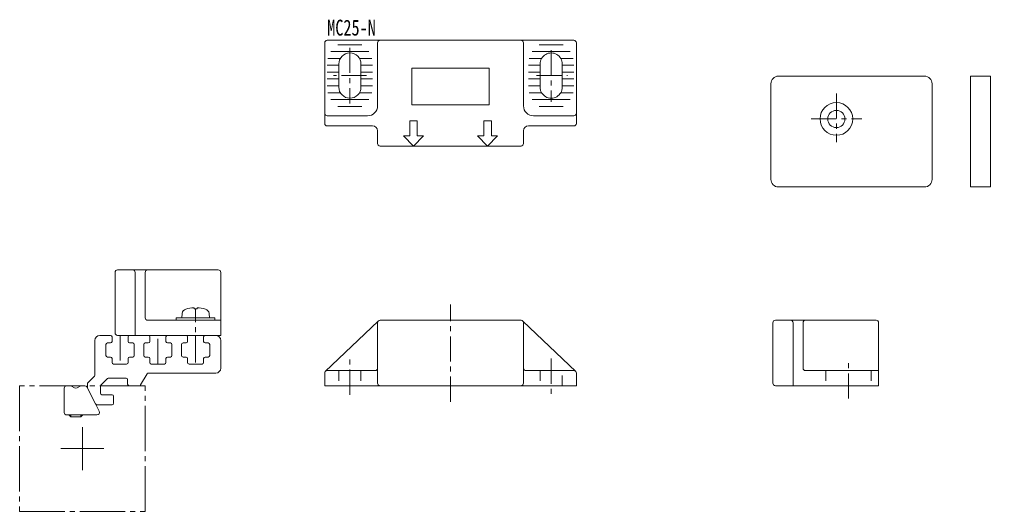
# Model space of a CAD drawing. Units: millimetres on the paper. Extents: x -622 to 995, y -460 to 705.
# Drawn here: x 719.9 to 912.8, y 154.5 to 252.2 of the extents above; entities that cross this region are included whole.
import ezdxf
from ezdxf.enums import TextEntityAlignment as Align

# ---------------------------------------------------------------- set-up
doc = ezdxf.new("R2010")
doc.units = ezdxf.units.MM
for name, pattern in [('CHAIN1', [8, 5, -1, 1, -1]), ('CHAIN2', [12, 9, -1, 1, -1]), ('DASHED2', [3, 2, -1])]:
    doc.linetypes.add(name, pattern=pattern)
doc.layers.add('0-0', color=7, linetype='Continuous', lineweight=18)
doc.layers.add('0-1', color=4, linetype='Continuous', lineweight=18)
doc.styles.add('ＭＳ ゴシック', font='')
doc.styles.get('ＭＳ ゴシック').set_extended_font_data('MS Gothic')

msp = doc.modelspace()

# ---------------------------------------------------------------- linework, layer by layer
at = {"layer": '0-0'}
for p, q in [((780.5, 231.6), (780.5, 247.6)), ((781, 248.1), (830, 248.1)), ((791, 235.1), (791, 247.6)), ((820, 235.1), (820, 247.6)), ((830.5, 247.6), (830.5, 231.6)), ((869.154, 220.48), (869.154, 239.48)), ((899.654, 240.98), (870.654, 240.98)), ((901.154, 220.48), (901.154, 239.48)), ((781, 233.1), (789, 233.1)), ((822, 233.1), (830, 233.1)), ((790, 231.1), (781, 231.1)), ((791, 227.6), (791, 230.1)), ((820, 230.1), (820, 227.6)), ((830, 231.1), (821, 231.1)), ((819.5, 227.1), (791.5, 227.1)), ((870.654, 218.98), (899.654, 218.98)), ((908.789, 218.98), (912.789, 218.98)), ((738.851, 202), (738.851, 190)), ((759.351, 202.5), (739.351, 202.5)), ((742.851, 189.5), (742.851, 202)), ((744.851, 202), (744.851, 193)), ((754.551, 194.994), (754.551, 194.778)), ((752.101, 193), (752.175, 193.847)), ((757.527, 193.847), (757.601, 193)), ((745.351, 192.5), (759.851, 192.5)), ((780.624, 182.329), (791.124, 192.329)), ((791, 192), (791, 180)), ((791.5, 192.5), (819.5, 192.5)), ((830.376, 182.329), (819.876, 192.329)), ((820, 192), (820, 180)), ((869.54, 192), (869.54, 180)), ((890.04, 192.5), (870.04, 192.5)), ((873.54, 179.5), (873.54, 192)), ((875.54, 192), (875.54, 183)), ((890.54, 179.5), (890.54, 192)), ((735.851, 189.5), (737.951, 189.5)), ((738.251, 189.2), (738.251, 188.3)), ((741.451, 188.3), (741.451, 189.2)), ((745.751, 188.3), (745.751, 189.2)), ((748.951, 189.2), (748.951, 188.3)), ((753.251, 188.3), (753.251, 189.2)), ((756.451, 189.2), (756.451, 188.3)), ((734.851, 181.624), (734.851, 188.5)), ((737.051, 187.7), (737.051, 185.5)), ((737.951, 188), (737.351, 188)), ((742.351, 188), (741.751, 188)), ((742.651, 185.5), (742.651, 187.7)), ((744.551, 185.5), (744.551, 187.7)), ((744.851, 188), (745.451, 188)), ((749.251, 188), (749.851, 188)), ((750.151, 187.7), (750.151, 185.5)), ((752.051, 185.5), (752.051, 187.7)), ((752.351, 188), (752.951, 188)), ((756.751, 188), (757.351, 188)), ((757.651, 187.7), (757.651, 185.5)), ((759.851, 183), (759.851, 188.5)), ((737.351, 185.2), (737.951, 185.2)), ((738.251, 184.9), (738.251, 184.1)), ((738.551, 183.8), (741.151, 183.8)), ((741.451, 184.1), (741.451, 184.9)), ((741.751, 185.2), (742.351, 185.2)), ((745.451, 185.2), (744.851, 185.2)), ((745.751, 184.1), (745.751, 184.9)), ((748.651, 183.8), (746.051, 183.8)), ((748.951, 184.9), (748.951, 184.1)), ((749.851, 185.2), (749.251, 185.2)), ((752.951, 185.2), (752.351, 185.2)), ((753.251, 184.1), (753.251, 184.9)), ((756.151, 183.8), (753.551, 183.8)), ((756.451, 184.9), (756.451, 184.1)), ((757.351, 185.2), (756.751, 185.2)), ((733.439, 180.088), (734.763, 181.412)), ((745.208, 181.85), (743.938, 179.65)), ((758.851, 182), (745.468, 182)), ((780.5, 179.5), (780.5, 182)), ((790.5, 182.5), (781, 182.5)), ((820.5, 182.5), (830, 182.5)), ((830.5, 182), (830.5, 179.5)), ((876.04, 182.5), (890.54, 182.5)), ((729.251, 179.5), (729.917, 179.5)), ((730.167, 179.433), (730.801, 179.067)), ((731.301, 179.067), (731.935, 179.433)), ((732.185, 179.5), (732.842, 179.5)), ((733.351, 179.171), (733.351, 179.876)), ((737.363, 180.912), (736.039, 179.588)), ((741.051, 181), (737.575, 181)), ((741.351, 179.8), (741.351, 180.7)), ((743.678, 179.5), (741.651, 179.5)), ((830.5, 179.5), (780.5, 179.5)), ((870.04, 179.5), (890.54, 179.5)), ((728.751, 174.2), (728.751, 179)), ((733.289, 179.224), (735.689, 174.424)), ((734.968, 175.866), (733.383, 179.037)), ((735.951, 179.376), (735.951, 178)), ((736.251, 177.7), (738.251, 177.7)), ((738.251, 175.7), (735.236, 175.7)), ((738.551, 177.4), (738.551, 176)), ((735.242, 173.7), (729.251, 173.7))]:
    msp.add_line(p, q, dxfattribs=at)
for points in [[(908.789, 218.98), (908.789, 240.98), (912.789, 240.98), (912.789, 218.98)], [(739.351, 189.5), (759.851, 189.5), (759.851, 202)], [(754.551, 194.778), (755.151, 194.778), (755.151, 194.994)], [(758.701, 192.5), (758.701, 193), (751.001, 193), (751.001, 192.5)], [(729.651, 173.7), (730.051, 173.3), (732.051, 173.3), (732.451, 173.7)]]:
    msp.add_lwpolyline(points, dxfattribs=at)
for radius in [3.25, 1.7]:
    msp.add_circle((882.154, 232.48), radius, dxfattribs=at)
for centre, radius, start, end in [((781, 247.6), 0.5, 90, 180), ((791.5, 247.6), 0.5, 90, 180), ((819.5, 247.6), 0.5, 0, 90), ((830, 247.6), 0.5, 0, 90), ((870.654, 239.48), 1.5, 90, 180), ((899.654, 239.48), 1.5, 0, 90), ((781, 233.6), 0.5, 180, 270), ((789, 235.1), 2, 270, 0), ((822, 235.1), 2, 180, 270), ((830, 233.6), 0.5, 270, 0), ((781, 231.6), 0.5, 180, 270), ((830, 231.6), 0.5, 270, 0), ((790, 230.1), 1, 0, 90), ((821, 230.1), 1, 90, 180), ((791.5, 227.6), 0.5, 180, 270), ((819.5, 227.6), 0.5, 270, 0), ((870.654, 220.48), 1.5, 180, 270), ((899.654, 220.48), 1.5, 270, 0), ((739.351, 202), 0.5, 90, 180), ((742.351, 202), 0.5, 0, 90), ((745.351, 202), 0.5, 90, 180), ((759.351, 202), 0.5, 0, 90), ((754.851, 188), 7, 92.45628, 106.25702), ((754.851, 188), 7, 73.74297, 87.5437), ((745.351, 193), 0.5, 180, 270), ((753.171, 193.76), 1, 106.25702, 175), ((756.531, 193.76), 1, 4.99998, 73.74297), ((791.5, 192), 0.5, 138.81407, 180), ((791.5, 192), 0.5, 90, 138.81407), ((819.5, 192), 0.5, 41.18593, 90), ((819.5, 192), 0.5, 0, 41.18593), ((870.04, 192), 0.5, 90, 180), ((873.04, 192), 0.5, 0, 90), ((876.04, 192), 0.5, 90, 180), ((890.04, 192), 0.5, 0, 90), ((735.851, 188.5), 1, 90, 180), ((737.951, 189.2), 0.3, 0, 90), ((739.351, 190), 0.5, 180, 270), ((741.751, 189.2), 0.3, 90, 180), ((745.451, 189.2), 0.3, 0, 90), ((749.251, 189.2), 0.3, 90, 180), ((752.951, 189.2), 0.3, 0, 90), ((756.751, 189.2), 0.3, 90, 180), ((758.851, 188.5), 1, 0, 90), ((737.351, 187.7), 0.3, 90, 180), ((737.951, 188.3), 0.3, 270, 0), ((741.751, 188.3), 0.3, 180, 270), ((742.351, 187.7), 0.3, 0, 90), ((744.851, 187.7), 0.3, 90, 180), ((745.451, 188.3), 0.3, 270, 0), ((749.251, 188.3), 0.3, 180, 270), ((749.851, 187.7), 0.3, 0, 90), ((752.351, 187.7), 0.3, 90, 180), ((752.951, 188.3), 0.3, 270, 0), ((756.751, 188.3), 0.3, 180, 270), ((757.351, 187.7), 0.3, 0, 90), ((737.351, 185.5), 0.3, 180, 270), ((742.351, 185.5), 0.3, 270, 0), ((744.851, 185.5), 0.3, 180, 270), ((749.851, 185.5), 0.3, 270, 0), ((752.351, 185.5), 0.3, 180, 270), ((757.351, 185.5), 0.3, 270, 0), ((737.951, 184.9), 0.3, 0, 90), ((738.551, 184.1), 0.3, 180, 270), ((741.151, 184.1), 0.3, 270, 0), ((741.751, 184.9), 0.3, 90, 180), ((745.451, 184.9), 0.3, 0, 90), ((746.051, 184.1), 0.3, 180, 270), ((748.651, 184.1), 0.3, 270, 0), ((749.251, 184.9), 0.3, 90, 180), ((752.951, 184.9), 0.3, 0, 90), ((753.551, 184.1), 0.3, 180, 270), ((756.151, 184.1), 0.3, 270, 0), ((756.751, 184.9), 0.3, 90, 180), ((734.551, 181.624), 0.3, 315, 0), ((745.468, 181.7), 0.3, 90, 150), ((758.851, 183), 1, 270, 0), ((781, 182), 0.5, 138.81407, 180), ((781, 182), 0.5, 90, 138.81407), ((790.5, 183), 0.5, 270, 0), ((820.5, 183), 0.5, 180, 270), ((830, 182), 0.5, 41.18593, 90), ((830, 182), 0.5, 0, 41.18593), ((876.04, 183), 0.5, 180, 270), ((729.251, 179), 0.5, 90, 180), ((729.917, 179), 0.5, 59.99931, 90), ((732.185, 179), 0.5, 90, 119.99737), ((732.842, 179), 0.5, 26.56505, 90), ((733.651, 179.876), 0.3, 135, 180), ((736.251, 179.376), 0.3, 135, 180), ((737.575, 180.7), 0.3, 90, 135), ((741.051, 180.7), 0.3, 0, 90), ((741.651, 179.8), 0.3, 180, 270), ((743.678, 179.8), 0.3, 270, 330), ((791.5, 180), 0.5, 180, 270), ((819.5, 180), 0.5, 270, 0), ((870.04, 180), 0.5, 180, 270), ((731.051, 179.5), 0.5, 239.99931, 299.99738), ((733.651, 179.171), 0.3, 180, 206.56505), ((736.251, 178), 0.3, 180, 270), ((738.251, 177.4), 0.3, 0, 90), ((735.236, 176), 0.3, 206.56505, 270), ((738.251, 176), 0.3, 270, 0), ((729.251, 174.2), 0.5, 180, 270), ((735.242, 174.2), 0.5, 270, 26.56505)]:
    msp.add_arc(centre, radius, start, end, dxfattribs=at)
at = {"layer": '0-1'}
for p, q in [((787.879, 247.22), (783.121, 247.22)), ((823.121, 247.22), (827.879, 247.22)), ((781.732, 245.86), (789.268, 245.86)), ((829.268, 245.86), (821.732, 245.86)), ((783.3, 243.14), (781, 243.14)), ((783.595, 244.5), (781.137, 244.5)), ((783.3, 238.8), (783.3, 243.4)), ((789.863, 244.5), (787.405, 244.5)), ((787.7, 243.4), (787.7, 238.8)), ((790, 243.14), (787.7, 243.14)), ((823.3, 243.14), (821, 243.14)), ((821.137, 244.5), (823.595, 244.5)), ((823.3, 238.8), (823.3, 243.4)), ((827.405, 244.5), (829.863, 244.5)), ((827.7, 238.8), (827.7, 243.4)), ((827.7, 243.14), (830, 243.14)), ((781, 241.78), (783.3, 241.78)), ((787.7, 241.78), (790, 241.78)), ((797.833, 242.6), (813.167, 242.6)), ((797.833, 235.266), (797.833, 242.6)), ((813.167, 242.6), (813.167, 235.266)), ((821, 241.78), (823.3, 241.78)), ((830, 241.78), (827.7, 241.78)), ((783.3, 240.42), (781, 240.42)), ((790, 240.42), (787.7, 240.42)), ((823.3, 240.42), (821, 240.42)), ((827.7, 240.42), (830, 240.42)), ((781, 239.06), (783.3, 239.06)), ((783.595, 237.7), (781.137, 237.7)), ((789.863, 237.7), (787.405, 237.7)), ((787.7, 239.06), (790, 239.06)), ((821, 239.06), (823.3, 239.06)), ((821.137, 237.7), (823.595, 237.7)), ((827.405, 237.7), (829.863, 237.7)), ((830, 239.06), (827.7, 239.06)), ((781.732, 236.34), (789.268, 236.34)), ((829.268, 236.34), (821.732, 236.34)), ((787.879, 234.98), (783.121, 234.98)), ((813.167, 235.266), (797.833, 235.266)), ((823.121, 234.98), (827.879, 234.98)), ((797.388, 229.1), (797.388, 232.1)), ((797.388, 232.1), (798.888, 232.1)), ((798.888, 232.1), (798.888, 229.1)), ((812.112, 232.1), (812.112, 229.1)), ((813.612, 232.1), (812.112, 232.1)), ((813.612, 229.1), (813.612, 232.1)), ((796.138, 229.1), (797.388, 229.1)), ((798.138, 227.1), (796.138, 229.1)), ((800.138, 229.1), (798.138, 227.1)), ((798.888, 229.1), (800.138, 229.1)), ((810.862, 229.1), (812.862, 227.1)), ((812.112, 229.1), (810.862, 229.1)), ((812.862, 227.1), (814.862, 229.1)), ((814.862, 229.1), (813.612, 229.1)), ((730.051, 173.3), (730.051, 173.7)), ((732.051, 173.7), (732.051, 173.3))]:
    msp.add_line(p, q, dxfattribs=at)
at = {"layer": '0-1', "linetype": 'CHAIN1'}
for p, q in [((785.5, 246.612), (785.5, 235.523)), ((825.5, 246.147), (825.5, 235.901)), ((788.83, 241.1), (782.252, 241.1)), ((822.607, 241.1), (828.704, 241.1)), ((882.154, 237.549), (882.154, 227.876)), ((877.14, 232.48), (887.184, 232.48)), ((805.5, 176.303), (805.5, 195.628)), ((754.851, 184.136), (754.851, 194.702)), ((739.851, 189.5), (739.851, 183.774)), ((747.351, 183.8), (747.351, 189.5)), ((754.851, 189.5), (754.851, 183.8)), ((785.5, 177.696), (785.5, 185.649)), ((825.5, 184.903), (825.5, 176.951)), ((884.54, 176.951), (884.54, 184.903))]:
    msp.add_line(p, q, dxfattribs=at)
at = {"layer": '0-1', "linetype": 'DASHED2'}
for p, q in [((783.3, 182.5), (783.3, 179.5)), ((787.7, 182.5), (787.7, 179.5)), ((823.3, 182.5), (823.3, 179.5)), ((827.7, 179.5), (827.7, 182.5)), ((880.04, 182.5), (880.04, 179.5)), ((889.04, 182.5), (889.04, 179.5))]:
    msp.add_line(p, q, dxfattribs=at)
at = {"layer": '0-1', "linetype": 'CHAIN2'}
for p, q in [((732.351, 171.25), (732.351, 162.75)), ((728.101, 167), (736.601, 167))]:
    msp.add_line(p, q, dxfattribs=at)
msp.add_lwpolyline([(719.851, 154.5), (744.851, 154.5), (744.851, 179.5), (719.851, 179.5)], close=True, dxfattribs=at)
at = {"layer": '0-1'}
for centre, start, end in [((785.5, 243.4), 0, 180), ((825.5, 243.4), 30, 150), ((825.5, 243.4), 150, 180), ((825.5, 243.4), 0, 30), ((785.5, 238.8), 180, 0), ((825.5, 238.8), 180, 210), ((825.5, 238.8), 210, 330), ((825.5, 238.8), 330, 0)]:
    msp.add_arc(centre, 2.2, start, end, dxfattribs=at)

# ---------------------------------------------------------------- texts
at = {"layer": '0-0', "style": 'ＭＳ ゴシック', "width": 0.75}
msp.add_text('MC25-N', height=3.152, dxfattribs=at).set_placement((781, 248.1), align=Align.BOTTOM_LEFT)

doc.saveas('drawing.dxf')
